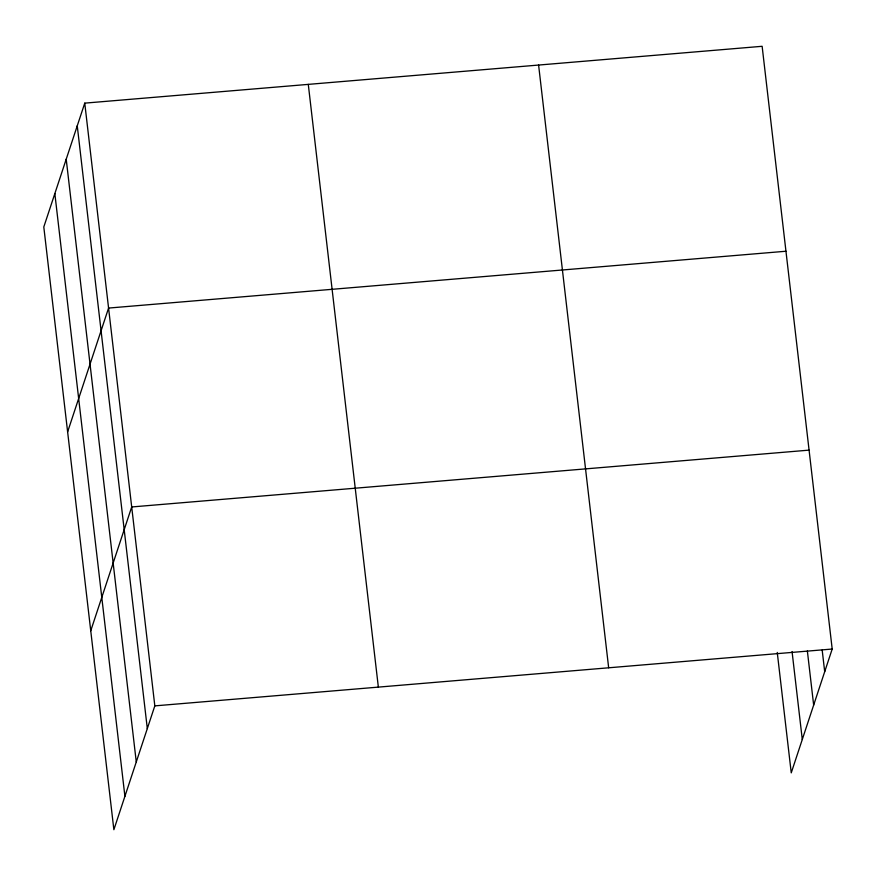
<?xml version="1.0" encoding="UTF-8"?>
<svg xmlns="http://www.w3.org/2000/svg" width="876" height="876" viewBox="0 0 876 876"><rect width="100%" height="100%" fill="white"/><g stroke="black" fill="none" stroke-linecap="round" stroke-linejoin="round"><path stroke-width="1.31" d="M84.753 103.138L43.8 226.961L113.869 829.703L154.822 705.87L84.753 103.138L762.131 46.297L832.2 649.039L791.247 772.862L777.253 652.445M67.627 431.89L108.58 308.067L785.958 251.237M90.743 630.797L131.696 506.963L809.074 450.133M154.822 705.87L832.2 649.039M822.181 650.08L824.699 671.728M807.365 650.988L813.662 705.103M792.057 651.547L802.285 739.497M538.598 65.054L608.667 667.797M308.286 84.381L378.355 687.112M77.252 125.826L147.31 728.569M66.215 159.202L136.273 761.934M54.838 193.585L124.907 796.328"/></g></svg>
